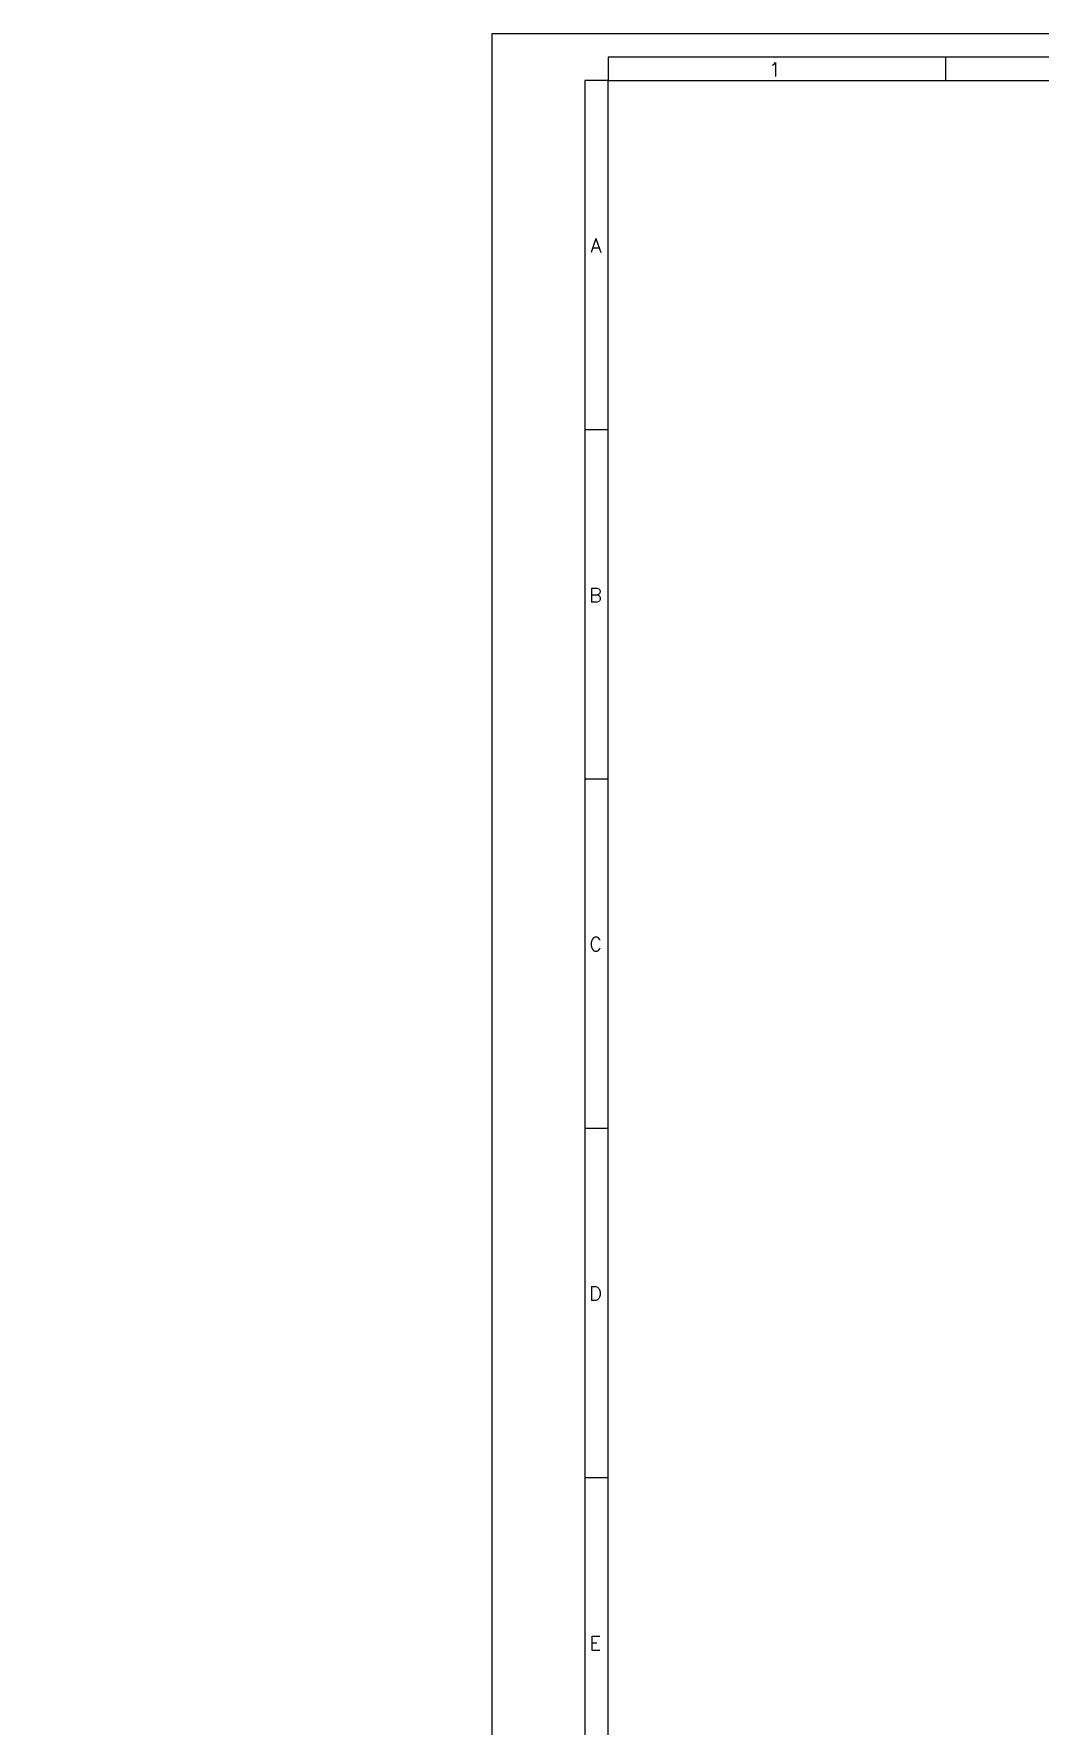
# Model space of a CAD drawing. Extents: x -25778 to -31, y 280 to 17100.
# Drawn here: x -25778 to -21455, y 9834 to 17100 of the extents above; entities that cross this region are included whole.
import ezdxf

# ---------------------------------------------------------------- set-up
doc = ezdxf.new("R2010")
doc.units = 0
doc.header["$LTSCALE"] = 20
doc.header["$MEASUREMENT"] = 0
for name, color, linetype in [('LEGENDA', 3, 'Continuous'), ('MOTOR_ELÉTRICO_1', 7, 'Continuous'), ('TEXTO_FINO', 7, 'Continuous')]:
    doc.layers.add(name, color=color, linetype=linetype)
doc.styles.add('ROMANS', font='romans.shx', dxfattribs={"width": 0.8, "height": 75})

# ---------------------------------------------------------------- blocks, each defined once
blk = doc.blocks.new('FORMATOWEGA0PMS')
at = {"layer": 'LEGENDA'}
for p, q in [((0, 841), (-1189, 841)), ((0, 841), (-1189, 841)), ((0, 841), (-1189, 841)), ((0, 841), (-1189, 841)), ((0, 841), (-1189, 841)), ((-1189, 841), (-1189, 0)), ((-1189, 841), (-1189, 0)), ((-1189, 841), (-1189, 0)), ((-1189, 841), (-1189, 0)), ((-1189, 841), (-1189, 0)), ((-5, 836), (-1164, 836)), ((-5, 836), (-1164, 836)), ((-5, 836), (-1164, 836)), ((-5, 836), (-1164, 836)), ((-5, 836), (-1164, 836)), ((-1164, 836), (-1164, 831)), ((-1164, 836), (-1164, 831)), ((-1164, 836), (-1164, 831)), ((-1164, 836), (-1164, 831)), ((-1164, 836), (-1164, 831)), ((-1091.57, 836), (-1091.57, 831)), ((-1091.57, 836), (-1091.57, 831)), ((-1091.57, 836), (-1091.57, 831)), ((-1091.57, 836), (-1091.57, 831)), ((-1091.57, 836), (-1091.57, 831)), ((-1169, 831), (-1169, 5)), ((-1169, 831), (-1169, 5)), ((-1169, 831), (-1169, 5)), ((-1169, 831), (-1169, 5)), ((-1169, 831), (-1169, 5)), ((-1164, 831), (-1169, 831)), ((-1164, 831), (-1169, 831)), ((-1164, 831), (-1169, 831)), ((-1164, 831), (-1169, 831)), ((-1164, 831), (-1169, 831)), ((-1164, 756), (-1169, 756)), ((-1164, 756), (-1169, 756)), ((-1164, 756), (-1169, 756)), ((-1164, 756), (-1169, 756)), ((-1164, 756), (-1169, 756)), ((-1164, 681), (-1169, 681)), ((-1164, 681), (-1169, 681)), ((-1164, 681), (-1169, 681)), ((-1164, 681), (-1169, 681)), ((-1164, 681), (-1169, 681)), ((-1164, 606), (-1169, 606)), ((-1164, 606), (-1169, 606)), ((-1164, 606), (-1169, 606)), ((-1164, 606), (-1169, 606)), ((-1164, 606), (-1169, 606)), ((-1164, 531), (-1169, 531)), ((-1164, 531), (-1169, 531)), ((-1164, 531), (-1169, 531)), ((-1164, 531), (-1169, 531)), ((-1164, 531), (-1169, 531))]:
    blk.add_line(p, q, dxfattribs=at)
at = {"layer": 'LEGENDA', "color": 6}
for p, q in [((-1164, 831), (-5, 831)), ((-1164, 831), (-5, 831)), ((-1164, 831), (-5, 831)), ((-1164, 831), (-5, 831)), ((-1164, 831), (-5, 831)), ((-1164, 5), (-1164, 831)), ((-1164, 5), (-1164, 831)), ((-1164, 5), (-1164, 831)), ((-1164, 5), (-1164, 831)), ((-1164, 5), (-1164, 831))]:
    blk.add_line(p, q, dxfattribs=at)
at = {"layer": 'TEXTO_FINO', "style": 'ROMANS'}
for s, p in [('1', (-1129.47, 831.82)), ('A', (-1167.77, 794.03)), ('B', (-1168.06, 719.02)), ('C', (-1168.01, 644.04)), ('D', (-1168.06, 569.03)), ('E', (-1167.98, 494.02))]:
    blk.add_text(s, height=3, dxfattribs=at).set_placement(p)

msp = doc.modelspace()

# ---------------------------------------------------------------- hatches: boundary and pattern name
at = {"layer": 'MOTOR_ELÉTRICO_1', "linetype": 'Continuous'}
h = msp.add_hatch(dxfattribs=at)
h.set_pattern_fill('LINE', scale=5, angle=135, style=0, pattern_type=2)
h.set_pattern_definition([(135, (-27216.377, 14193.768), (-11.22532, -11.22532), [])])
edge = h.paths.add_edge_path()
edge.add_line((-25777.881, 15115.461), (-25773.697, 15115.461))
edge.add_spline(control_points=[(-25773.697, 15115.461), (-25773.552, 15119.005), (-25773.189, 15122.25), (-25772.871, 15125.461)], knot_values=[0.81917989, 0.81917989, 0.81917989, 0.81917989, 0.91768432, 0.91768432, 0.91768432, 0.91768432], degree=3, periodic=0)
edge.add_line((-25772.871, 15125.461), (-25777.881, 15125.461))
edge.add_line((-25777.881, 15125.461), (-25777.881, 15115.461))

# ---------------------------------------------------------------- block references
at = {"layer": 'LEGENDA', "xscale": 20, "yscale": 20, "zscale": 20}
msp.add_blockref('FORMATOWEGA0PMS', (-30.983, 280.329), dxfattribs=at)

doc.saveas('drawing.dxf')
